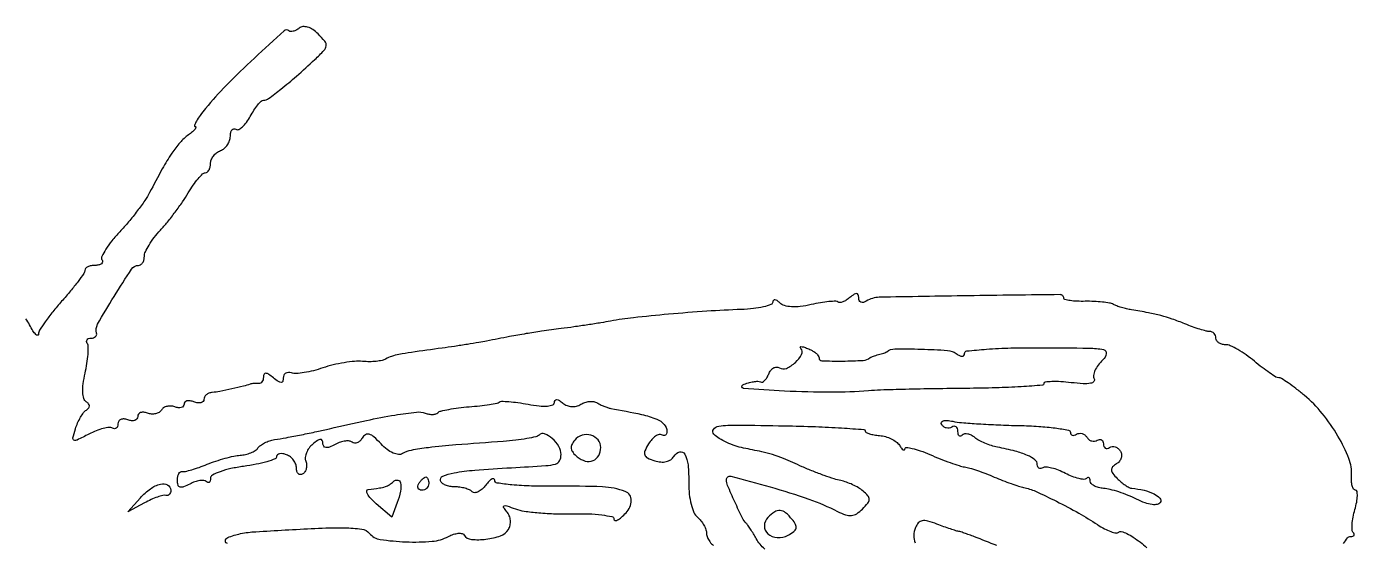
# Model space of a CAD drawing. Extents: x 0 to 373, y 0 to 289.
# Drawn here: x 172.2 to 373.4, y 153.1 to 231.1 of the extents above; entities that cross this region are included whole.
import ezdxf

# ---------------------------------------------------------------- set-up
doc = ezdxf.new("R2010")
doc.units = 0

msp = doc.modelspace()

# ---------------------------------------------------------------- linework, layer by layer
for points in [[(371.293945, 152.917245, -0.031568), (371.914094, 153.784589, -0.225447), (372.367555, 154, 0.061644), (372.697411, 154.040823, 0.184079), (372.88065, 154.168986, 0.247509), (372.901533, 154.356182, 0.103173), (372.75806, 154.575273, -0.187882), (372.583992, 154.971466, -0.029429), (372.598171, 155.840698, -0.029279), (372.742417, 156.913196, -0.02177), (373.021588, 158.075273, 0.022836), (373.288513, 159.19689, 0.040544), (373.389838, 160.140861, 0.054197), (373.335092, 160.803731, 0.359403), (373.097313, 161, -0.261674), (372.816323, 161.157865, -0.070166), (372.605976, 161.645894, -0.052303), (372.489611, 162.356374, -0.032855), (372.496227, 163.198787, 0.112449), (372.105866, 165.774342, 0.039196), (370.455126, 169.167955, 0.038081), (368.07746, 172.590193, 0.047092), (365.355644, 175.355647, 0.010338), (364.099394, 176.368542, 0.014183), (362.926002, 177.223221, 0.01086), (361.924811, 177.878368, 0.140341), (361.5, 178, -0.138261), (361.079281, 178.118605, -0.011719), (360.124898, 178.734375, -0.014837), (359.007487, 179.542445, -0.010933), (357.817631, 180.5, 0.021493), (356.575726, 181.456957, 0.02408), (355.301218, 182.265625, 0.024333), (354.161041, 182.842776, 0.105371), (353.423275, 183, -0.068522), (352.879271, 183.074904, -0.084906), (352.418087, 183.29375, -0.099844), (352.10971, 183.618661, -0.14099), (352, 184, 0.092371), (351.928869, 184.381743, 0.096126), (351.725373, 184.70625, 0.099347), (351.421804, 184.923422, 0.106131), (351.0651, 185, -0.063382), (350.537495, 185.067151, -0.011268), (349.577891, 185.33865, -0.012026), (348.461424, 185.711496, -0.010583), (347.3151, 186.152851, 0.012925), (345.392152, 186.882897, 0.019813), (343.68838, 187.405032, 0.017427), (341.797718, 187.833582, 0.007498), (339.25, 188.27893, -0.017981), (338.506699, 188.424981, -0.014525), (337.720313, 188.633356, -0.014772), (337.005241, 188.868431, -0.036222), (336.5, 189.093796, 0.07886), (335.913592, 189.297665, 0.016702), (334.839063, 189.453246, 0.017094), (333.567572, 189.550329, 0.015496), (332.25, 189.564866, -0.014936), (331.00404, 189.577219, -0.024585), (329.954687, 189.670799, -0.021757), (329.159128, 189.81689, -0.349714), (329, 190.016578, 0.417384), (328.431787, 190.57868, 0.000842), (314.566848, 190.405384, 0.001599), (301.109423, 190.171445, 0.134043), (299.150788, 189.593192, -0.079371), (298.710892, 189.409709, -0.15745), (298.338044, 189.437943, -0.184575), (298.090682, 189.669755, -0.113686), (298, 190.063428, 0.074347), (297.925744, 190.560054, 0.3158), (297.701704, 190.734715, 0.163387), (297.316551, 190.626662, 0.023829), (296.657991, 190.131121, -0.033332), (296.112187, 189.736432, -0.048863), (295.582102, 189.472616, -0.060788), (295.140988, 189.363395, -0.230637), (294.879916, 189.453417, 0.208063), (294.540052, 189.587246, 0.014788), (293.501325, 189.519925, 0.018872), (292.227227, 189.350715, 0.013014), (290.799189, 189.067478, -0.024605), (289.170962, 188.783578, -0.044387), (287.81844, 188.736612, -0.056862), (286.769449, 188.914096, -0.126719), (286.077263, 189.322737, 0.042767), (285.662878, 189.67171, 0.124854), (285.316446, 189.804491, 0.256703), (285.094002, 189.714361, 0.1725), (285, 189.45, -0.313879), (284.735394, 189.070018, -0.03065), (283.604688, 188.728964, -0.03016), (282.070618, 188.46347, -0.018797), (280.25, 188.329453, 0.007657), (275.045794, 188.062747, 0.005557), (269.262175, 187.612852, 0.005377), (263.939557, 187.081499, 0.01837), (260.497573, 186.57189, -0.005881), (259.034154, 186.317726, -0.002467), (257.058662, 186.008508, -0.00244), (254.942302, 185.698486, -0.003169), (253, 185.436183, 0.003286), (250.064472, 185.039049, 0.006265), (247.711218, 184.674789, 0.005642), (245.213016, 184.226939, 0.002164), (241.75, 183.550167, -0.007769), (240.585351, 183.336086, -0.002452), (238.839063, 183.051861, -0.002448), (236.887863, 182.753879, -0.002715), (235, 182.485486, 0.001223), (230.370464, 181.841399, 0.012851), (228.483923, 181.524577, 0.032346), (227.372062, 181.232658, 0.052334), (226.482419, 180.828952, -0.083018), (225.938669, 180.621228, -0.02453), (225.054211, 180.48737, -0.023888), (224.029173, 180.432593, -0.023641), (223, 180.475485, 0.043607), (221.795368, 180.477613, 0.018991), (220.20625, 180.280563, 0.018623), (218.52321, 179.941864, 0.023587), (217, 179.49891, -0.020063), (215.568368, 179.071627, -0.02252), (214.160937, 178.779155, -0.022536), (212.952065, 178.639773, -0.101252), (212.25, 178.733051, 0.090788), (211.772935, 178.806531, 0.132034), (211.367187, 178.685095, 0.142583), (211.097589, 178.386364, 0.113212), (211, 177.960889, -0.077867), (210.919253, 177.445542, -0.333061), (210.680888, 177.276468, -0.148613), (210.260917, 177.416171, -0.019133), (209.5, 178, 0.024942), (208.808783, 178.51771, 0.128583), (208.361364, 178.674576, 0.300026), (208.101643, 178.532179, 0.122183), (208, 178.122445, -0.06625), (207.944061, 177.702112, -0.094521), (207.779687, 177.364504, -0.118556), (207.535518, 177.16166, -0.154667), (207.25, 177.118421, 0.030507), (206.9262, 177.149473, 0.02394), (206.573438, 177.144795, 0.024504), (206.244774, 177.108451, 0.053202), (206, 177.04191, -0.031847), (204.996664, 176.722652, -0.006871), (203.221967, 176.305896, -0.007238), (201.42154, 175.936363, -0.025436), (200.25, 175.774732, 0.07207), (199.772322, 175.662822, 0.081148), (199.367188, 175.422191, 0.091307), (199.095437, 175.093455, 0.127858), (199, 174.726345, -0.19079), (198.877347, 174.416611, -0.145561), (198.559375, 174.231326, -0.097465), (198.074454, 174.209878, -0.054126), (197.5, 174.361626, 0.053929), (196.925537, 174.513619, 0.097172), (196.440625, 174.492835, 0.145365), (196.122669, 174.308551, 0.191493), (196, 174, -0.176938), (195.886023, 173.688001, -0.148959), (195.589088, 173.495763, -0.103448), (195.136676, 173.462838, -0.058289), (194.601151, 173.599558, 0.074993), (194.019041, 173.727716, 0.075783), (193.427218, 173.677719, 0.081877), (192.91675, 173.462531, 0.114215), (192.569126, 173.111848, -0.119365), (192.216339, 172.763118, -0.081667), (191.690728, 172.553768, -0.0744), (191.076495, 172.512221, -0.071476), (190.467975, 172.650663, 0.06449), (189.906301, 172.78669, 0.111602), (189.431218, 172.732545, 0.151805), (189.11875, 172.501318, 0.159434), (189, 172.138374, -0.163532), (188.878421, 171.776585, -0.151303), (188.559375, 171.547812, -0.109632), (188.07401, 171.497466, -0.062927), (187.5, 171.638374, 0.069008), (186.926317, 171.771857, 0.116977), (186.440625, 171.70238, 0.152575), (186.120613, 171.444764, 0.148627), (186, 171.047972, -0.07425), (185.939028, 170.639653, -0.150879), (185.758626, 170.373658, -0.18777), (185.490782, 170.289593, -0.122223), (185.1783, 170.389805, 0.169286), (184.689687, 170.498136, 0.033428), (183.794145, 170.331434, 0.031979), (182.728086, 169.984287, 0.024964), (181.620161, 169.477962, -0.006672), (179.842007, 168.585354, -0.209364), (179.362541, 168.566585, -0.375665), (179.191789, 168.895814, -0.015545), (179.576642, 170.27914, -0.028567), (179.913444, 171.175147, -0.028174), (180.351537, 172.031216, -0.029361), (180.820361, 172.734394, -0.088379), (181.241544, 173.125, 0.075048), (181.589861, 173.431279, 0.183094), (181.701238, 173.748618, 0.178881), (181.575219, 174.065366, 0.071257), (181.210872, 174.369674, -0.189692), (180.841487, 174.863429, -0.057178), (180.695856, 175.806987, -0.043089), (180.75678, 177.096205, -0.022123), (181.042733, 178.689474, 0.016134), (181.32588, 180.16525, 0.020668), (181.485927, 181.539216, 0.019037), (181.5275, 182.67568, 0.138901), (181.379607, 183.1948, -0.110142), (181.273149, 183.50142, -0.182903), (181.339234, 183.763473, -0.160259), (181.573663, 183.939529, -0.081763), (181.940983, 184, 0.071847), (182.329204, 184.056074, 0.111425), (182.623632, 184.220313, 0.139284), (182.777995, 184.464757, 0.144629), (182.777765, 184.75, -0.204087), (182.933135, 186.100131, -0.008779), (185.421471, 190.300928, -0.007901), (188.068736, 194.448059, -0.251847), (189.095022, 195, 0.147837), (189.440138, 195.104322, 0.098949), (189.734163, 195.397731, 0.082548), (189.932394, 195.836351, 0.065028), (190, 196.353977, -0.110688), (190.154788, 197.044618, -0.026884), (190.71323, 198.079812, -0.026261), (191.498646, 199.225445, -0.023484), (192.428018, 200.327829, 0.016584), (193.487533, 201.549966, 0.009932), (194.66791, 203.067047, 0.009939), (195.783881, 204.625362, 0.01701), (196.643625, 205.973852, -0.017898), (197.385509, 207.132933, -0.024829), (198.136526, 208.111069, -0.02304), (198.812114, 208.835507, -0.196005), (199.215608, 209, 0.172778), (199.514902, 209.106606, 0.093673), (199.769585, 209.409197, 0.074044), (199.941898, 209.860107, 0.054354), (200, 210.393011, -0.096313), (200.111903, 210.968559, -0.06686), (200.440625, 211.545909, -0.064359), (200.926569, 212.037471, -0.074185), (201.5, 212.361626, 0.083908), (202.073419, 212.70056, 0.066059), (202.559375, 213.235327, 0.066241), (202.887878, 213.876624, 0.085485), (203, 214.527632, -0.053283), (203.061127, 215.099619, -0.115515), (203.249478, 215.496668, -0.188117), (203.527797, 215.658232, -0.17878), (203.849286, 215.593146, 0.254608), (204.270114, 215.569997, 0.071701), (204.836754, 215.946794, 0.053487), (205.45092, 216.627655, 0.033931), (206.018266, 217.534129, -0.01992), (206.573185, 218.478557, -0.027464), (207.149465, 219.275651, -0.026694), (207.676931, 219.860012, -0.198328), (208.01597, 220, 0.158663), (208.772666, 220.24632, 0.010115), (210.652141, 221.67402, 0.012913), (212.983944, 223.620948, 0.006808), (215.781986, 226.150935, 0.015483), (217.153872, 227.507305, 0.159139), (217.49221, 228.217683, 0.206056), (217.298157, 228.898768, 0.028477), (216.281986, 230.009596, 0.04519), (215.477705, 230.66347, 0.074491), (214.687898, 231.038763, 0.096732), (213.9799, 231.111241, 0.145812), (213.407991, 230.882527, -0.043693), (212.956478, 230.584974, -0.059271), (212.502861, 230.405396, -0.073949), (212.114811, 230.362177, -0.189388), (211.860156, 230.473177, 0.399903), (211.140509, 230.49085, 0.003366), (206.652223, 226.367684, 0.010902), (202.368005, 222.200426, 0.022732), (199.256613, 218.737491, 0.014093), (198.44376, 217.686537, 0.028132), (197.873298, 216.804138, 0.038547), (197.576828, 216.175374, 0.525176), (197.697743, 216, -0.474009), (197.793809, 215.882535, -0.123478), (197.672182, 215.62781, -0.044481), (197.269106, 215.22043, -0.01761), (196.649491, 214.732969, 0.055657), (195.404522, 213.590318, 0.03145), (194.156537, 211.962729, 0.021456), (192.710593, 209.595646, 0.007101), (190.789594, 206.005014, -0.031373), (190.074599, 204.811631, -0.011924), (188.936508, 203.238692, -0.011754), (187.614851, 201.583116, -0.014096), (186.292135, 200.091347, 0.018982), (185.100581, 198.720763, 0.028447), (184.178414, 197.43123, 0.027544), (183.575479, 196.350406, 0.2573), (183.601152, 195.836333, -0.177689), (183.665947, 195.519728, -0.188352), (183.508239, 195.245673, -0.116075), (183.119519, 195.060216, -0.053562), (182.559017, 195, 0.046139), (181.96224, 194.944813, 0.066038), (181.457732, 194.779687, 0.086058), (181.117037, 194.53652, 0.197035), (180.999218, 194.25, -0.152851), (180.855213, 193.791623, -0.008553), (179.97077, 192.565389, -0.012526), (178.839843, 191.129119, -0.008801), (177.499218, 189.568347, 0.0123), (176.157978, 187.984576, 0.01637), (175.023565, 186.47779, 0.013653), (174.166332, 185.184359, 0.136893), (173.985258, 184.568347, -0.419428), (173.842932, 184.432336, -0.2001), (173.587975, 184.548202, -0.049479), (173.162112, 185.107949, -0.016664), (172.653505, 186, 0.038238), (172.063437, 186.938462, 0.049366)], [(202.583333, 152.923489, -0.408445), (202.247337, 153.312825, -0.283949), (202.608388, 153.821921, -0.050158), (204.552141, 154.423953, -0.034842), (206.833239, 154.723266, -0.002493), (215.768837, 155.222642, -0.016431), (220.246449, 155.303167, -0.029866), (222.873642, 155.106835, -0.188114), (224.027022, 154.46744, 0.184857), (225.662936, 153.547034, 0.026815), (229.537851, 153.184531, 0.030118), (233.516812, 153.266333, 0.103018), (235.986619, 153.992839, -0.041077), (236.746716, 154.322559, -0.058435), (237.466075, 154.476219, -0.074714), (238.040849, 154.44432, -0.206), (238.366206, 154.216482, 0.2357), (239.442524, 153.550245, 0.053872), (241.647767, 153.586238, 0.0537), (243.862842, 154.107823, 0.171314), (245.028828, 155.046645, 0.08278), (245.294875, 155.696848, 0.07764), (245.343834, 156.413213, 0.076264), (245.171254, 157.121611, 0.075525), (244.793917, 157.748315, -0.030412), (244.314459, 158.40326, -0.492983), (244.394184, 158.625158, -0.159738), (244.816885, 158.622214, -0.008507), (246.101119, 158.166811, 0.054398), (247.425425, 157.82993, 0.013835), (249.631266, 157.580182, 0.013939), (252.181261, 157.434171, 0.013703), (254.75, 157.429247, -0.014296), (257.165545, 157.421754, -0.024299), (259.179035, 157.259761, -0.021664), (260.69706, 156.995756, -0.352411), (261, 156.619325, 0.381489), (261.167875, 156.43132, 0.149322), (261.539383, 156.500247, 0.058629), (262.130083, 156.901791, 0.023716), (262.836198, 157.575035, 0.186724), (263.610517, 159.444902, 0.316971), (262.70802, 160.791358, 0.081686), (259.273986, 161.499574, 0.012817), (252.342286, 161.601758, -0.008611), (248.52451, 161.625924, -0.017996), (245.558158, 161.802749, -0.014057), (243.341956, 162.078165, -0.361479), (242.967992, 162.5, 0.286401), (242.829596, 162.706941, 0.234708), (242.558785, 162.696753, 0.078733), (242.128708, 162.365846, 0.027102), (241.61932, 161.765544, -0.045907), (241.060712, 161.155255, -0.071528), (240.471327, 160.75633, -0.099401), (239.945338, 160.619749, -0.212239), (239.560765, 160.765544, 0.092297), (239.144888, 161.04797, 0.035101), (238.481826, 161.284253, 0.03329), (237.707074, 161.445821, 0.034774), (236.929008, 161.5, -0.045547), (236.185867, 161.567837, -0.054935), (235.514874, 161.769404, -0.064304), (235.009326, 162.065624, -0.157963), (234.769365, 162.417119, -0.384003), (235.10683, 163.120014, -0.051811), (236.817573, 163.623785, -0.026435), (239.939085, 164.031864, -0.005392), (245.5, 164.401389, 0.002068), (250.696977, 164.71204, 0.048486), (252.151151, 164.947813, 0.210389), (252.768558, 165.439335, 0.121519), (253, 166.377555, 0.134243), (252.661056, 167.617232, 0.077181), (251.67104, 168.82206, 0.09167), (250.516106, 169.523934, 0.295324), (249.677603, 169.34427, -0.140312), (249.196462, 169.077287, -0.012485), (247.825675, 168.795384, -0.01552), (246.143006, 168.54655, -0.011481), (244.269613, 168.372166, 0.002244), (237.08941, 167.83738, 0.010438), (232.955294, 167.423809, 0.015496), (230.328457, 167.022577, 0.09302), (229.044182, 166.527306, -0.170913), (228.424182, 166.391901, -0.075062), (227.604088, 166.621854, -0.059291), (226.690572, 167.171514, -0.040187), (225.793058, 167.991751, 0.021183), (224.718077, 169.051819, 0.109623), (223.997244, 169.462322, 0.21797), (223.432671, 169.388557, 0.115022), (222.924021, 168.877063, -0.060323), (222.56136, 168.423118, -0.09453), (222.146763, 168.146889, -0.12699), (221.748692, 168.088114, -0.171492), (221.42289, 168.243777, 0.168471), (221.026829, 168.435873, 0.06011), (220.389627, 168.434412, 0.051227), (219.634153, 168.261716, 0.041098), (218.868517, 167.929632, -0.026435), (217.993825, 167.519403, -0.118004), (217.437564, 167.4349, -0.244325), (217.122579, 167.633884, -0.132801), (217, 168.087261, 0.112488), (216.900138, 168.525523, 0.310281), (216.639232, 168.675254, 0.130848), (216.185114, 168.514135, 0.022896), (215.454491, 167.962231, 0.061498), (214.900983, 167.374279, 0.062428), (214.510389, 166.672198, 0.068748), (214.33359, 165.96723, 0.119274), (214.410817, 165.371811, -0.074879), (214.530743, 164.827674, -0.075741), (214.484317, 164.274586, -0.081873), (214.283617, 163.79765, -0.114375), (213.956326, 163.473008, -0.134179), (213.593088, 163.365874, -0.190514), (213.280921, 163.482118, -0.142223), (213.070299, 163.821629, -0.068283), (213, 164.333994, 0.092821), (212.888001, 164.932106, 0.066775), (212.559375, 165.528573, 0.064983), (212.07342, 166.033038, 0.077126), (211.5, 166.361626, 0.04781), (210.925261, 166.521222, 0.087635), (210.440625, 166.52146, 0.137479), (210.122855, 166.368908, 0.215751), (210, 166.097446, -0.307396), (209.753988, 165.735104, -0.021469), (208.53125, 165.309511, -0.024545), (206.916414, 164.909304, -0.015494), (205, 164.594388, 0.020926), (203.084048, 164.258139, 0.032307), (201.46875, 163.79336, 0.033854), (200.290607, 163.277881, 0.279633), (200, 162.798891, -0.056574), (199.955665, 162.408317, -0.170192), (199.814502, 162.184756, -0.254576), (199.608519, 162.149, -0.115183), (199.368517, 162.29815, 0.178012), (198.995124, 162.470782, 0.056832), (198.373655, 162.450384, 0.048477), (197.630162, 162.26589, 0.03784), (196.868517, 161.929632, -0.027356), (195.922594, 161.488119, -0.166759), (195.391435, 161.460728, -0.261944), (195.09453, 161.761176, -0.066872), (195, 162.464816, -0.047498), (195.054848, 163.040885, -0.077629), (195.220313, 163.501605, -0.111872), (195.46458, 163.778675, -0.212486), (195.75, 163.838518, 0.109605), (196.203145, 163.841358, 0.013706), (197.160937, 164.087978, 0.015601), (198.296357, 164.452462, 0.012352), (199.5, 164.914503, -0.017132), (200.795189, 165.397535, -0.014121), (202.20625, 165.825488, -0.014357), (203.524776, 166.144684, -0.036483), (204.5, 166.278009, 0.04197), (205.314764, 166.398506, 0.040332), (206.109326, 166.654201, 0.043135), (206.771519, 166.997414, 0.101737), (207.170045, 167.381671, -0.087047), (207.55679, 167.776937, -0.038988), (208.180813, 168.154994, -0.037056), (208.920335, 168.461303, -0.041433), (209.670045, 168.641428, 0.007302), (211.443557, 168.941437, 0.003353), (213.746319, 169.381639, 0.003362), (216.08696, 169.861749, 0.006039), (218, 170.29178, -0.005613), (223.580298, 171.551162, -0.012237), (227.891539, 172.363617, -0.011439), (231.144472, 172.81843, -0.1212), (232.463267, 172.652469, 0.048704), (233.019725, 172.499018, 0.05217), (233.58248, 172.460974, 0.058321), (234.068639, 172.536069, 0.129627), (234.389963, 172.723296, -0.137171), (234.825299, 172.968384, -0.013298), (236.020175, 173.227467, -0.016092), (237.488346, 173.456495, -0.012048), (239.117438, 173.617438, 0.008222), (240.733207, 173.764591, 0.011772), (242.15953, 173.952238, 0.007757), (243.334972, 174.153848, 0.15114), (243.657095, 174.323761, -0.207033), (243.978691, 174.451131, -0.010973), (245.104908, 174.391226, -0.015756), (246.476372, 174.244476, -0.01069), (248.027385, 173.994992, 0.018621), (249.677759, 173.756311, 0.043071), (250.928742, 173.730912, 0.066436), (251.741393, 173.894346, 0.320232), (252, 174.256719, -0.153078), (252.100016, 174.575744, -0.261522), (252.344225, 174.694197, -0.124235), (252.744867, 174.567106, -0.0346), (253.283538, 174.179647, 0.077142), (253.90465, 173.808393, 0.078951), (254.604126, 173.646686, 0.078954), (255.319248, 173.709754, 0.07716), (255.985793, 173.991219, -0.060564), (256.606291, 174.277744, -0.055628), (257.295536, 174.4178, -0.05939), (257.946866, 174.398704, -0.103207), (258.452254, 174.212137, 0.025179), (258.92639, 173.947563, 0.017464), (259.485975, 173.695177, 0.017656), (260.041816, 173.49009, 0.034324), (260.5, 173.37332, -0.006861), (265.179956, 172.450721, -0.045374), (267.455612, 171.749143, -0.1118), (268.586612, 170.954597, -0.186029), (269, 169.881966, -0.08731), (268.939396, 169.537551, -0.166174), (268.765044, 169.320927, -0.178734), (268.504998, 169.265492, -0.102828), (268.200151, 169.3763, 0.216232), (267.807474, 169.426706, 0.078463), (267.290954, 169.174103, 0.059795), (266.735579, 168.67619, 0.040573), (266.228202, 167.993801, 0.035111), (265.678322, 166.958032, 0.194058), (265.656974, 166.339632, 0.195438), (266.070442, 165.882103, 0.035665), (267.152896, 165.451473, 0.054547), (268.076028, 165.265934, 0.078325), (268.906817, 165.321657, 0.091193), (269.585872, 165.612917, 0.107955), (270.070473, 166.114027, -0.183292), (270.93689, 166.779078, -0.355076), (271.694807, 166.467287, -0.102097), (272.198091, 164.808934, -0.026442), (272.305517, 162.004657, 0.031448), (272.383578, 160.389478, 0.035374), (272.664785, 158.860506, 0.03829), (273.092651, 157.607871, 0.118648), (273.623844, 156.897219, -0.050399), (274.150413, 156.362115, -0.042107), (274.595754, 155.700544, -0.043925), (274.900689, 155.018672, -0.083375), (275, 154.427245, 0.103754), (275.120879, 153.850986, 0.055139), (275.487082, 153.216856, 0.051441), (276.023932, 152.624949, 0.055341)], [(283.802844, 152.096563, -0.092482), (282.5, 153.683003, 0.009337), (282.078975, 154.415293, 0.01006), (281.640896, 155.113132, 0.00965), (281.241982, 155.69622, 0.046544), (280.979646, 156, -0.088874), (280.416802, 156.775107, -0.006202), (279.270024, 159.22131, -0.005724), (278.175077, 161.7097, -0.101112), (278, 162.56661, -0.489736), (278.683915, 163.09739, -0.006596), (284.593162, 161.500025, -0.014986), (290.473855, 159.634627, -0.033585), (294.779512, 157.792457, 0.03512), (296.010449, 157.270261, 0.106679), (296.908267, 157.163415, 0.121237), (297.702524, 157.440269, 0.052223), (298.5797, 158.151129, 0.027661), (299.374237, 159.038799, 0.163472), (299.585586, 159.616524, 0.189182), (299.390106, 160.156543, 0.039223), (298.652217, 160.873671, 0.039902), (297.959508, 161.360878, 0.023936), (297.069362, 161.830353, 0.02388), (296.132928, 162.214976, 0.037948), (295.297361, 162.442733, -0.030407), (294.306188, 162.696929, -0.008516), (292.791816, 163.213738, -0.008557), (291.095682, 163.858023, -0.008907), (289.445333, 164.551792, 0.004565), (286.612112, 165.771869, 0.022485), (284.979679, 166.372455, 0.023931), (283.344268, 166.807025, 0.005623), (280.569139, 167.371376, -0.034795), (279.335333, 167.698197, -0.027333), (278.051779, 168.215568, -0.028046), (276.907109, 168.831845, -0.058927), (276.115083, 169.456346, -0.359222), (276.043629, 170.200978, -0.217625), (276.844853, 170.690187, -0.032163), (279.6032, 170.842847, -0.002657), (286.795508, 170.73977, -0.004124), (291.474903, 170.609217, -0.00686), (295.414443, 170.412631, -0.001883), (298.792669, 170.18478, -0.393301), (298.999564, 169.962804, 0.280521), (299.132708, 169.744563, 0.040704), (299.634379, 169.535614, 0.036244), (300.332303, 169.364202, 0.023303), (301.160023, 169.262899, -0.050796), (302.047441, 169.104448, -0.044405), (302.927784, 168.766083, -0.046793), (303.672675, 168.31019, -0.090949), (304.14471, 167.800095, 0.025234), (304.46387, 167.34897, 0.084216), (304.731627, 167.106157, 0.294568), (304.897792, 167.106886, 0.248276), (304.984687, 167.26342, -0.435371), (305.209723, 167.464605, -0.034135), (306.097064, 167.321414, -0.029642), (307.310318, 166.962666, -0.016267), (308.75, 166.388811, 0.008467), (310.295703, 165.744577, 0.008863), (311.839063, 165.163234, 0.008588), (313.188107, 164.708172, 0.03838), (314, 164.516843, -0.033491), (314.77426, 164.342345, -0.009731), (315.940625, 163.971185, -0.009735), (317.241403, 163.500755, -0.010262), (318.5, 162.987795, 0.008257), (319.753169, 162.47118, 0.007967), (321.037664, 161.989787, 0.007915), (322.182061, 161.601881, 0.028659), (322.926091, 161.408983, -0.057188), (324.720005, 160.833104, -0.010261), (327.894865, 159.31745, -0.011744), (331.267499, 157.5211, -0.017635), (334.112878, 155.783785, 0.024309), (335.156354, 155.165625, 0.035927), (336.129909, 154.737404, 0.039476), (336.922473, 154.523466, 0.247404), (337.310216, 154.643549, -0.274361), (337.699219, 154.742818, -0.037917), (338.51245, 154.435335, -0.034735), (339.510017, 153.881617, -0.022591), (340.582196, 153.114004, -0.015722), (341.553466, 152.299298, -0.035686)], [(318.884564, 152.629939, -0.001217), (315.5, 153.946009, 0.005193), (314.697584, 154.250701, 0.006343), (313.940625, 154.518321, 0.005379), (313.299963, 154.728064, 0.044094), (313, 154.794355, -0.046096), (312.682017, 154.865961, -0.003683), (311.864054, 155.137922, -0.004959), (310.892217, 155.479808, -0.003783), (309.835078, 155.872603, 0.024088), (308.443325, 156.326344, 0.106771), (307.588553, 156.372763, 0.172462), (307.011994, 156.057751, 0.090944), (306.581834, 155.35266, 0.082242), (306.33192, 154.134146, 0.11205), (306.537553, 153.035282, 0.137225)]]:
    msp.add_lwpolyline(points, format="xyb")
for points in [[(292, 180.995308, 0.405769), (292.415948, 180.567154, 0.009045), (295.56466, 180.533055, 0.0127), (298.655611, 180.63404, 0.154419), (299.75, 181.051573, -0.069257), (299.905723, 181.143359, -0.012467), (300.220312, 181.26515, -0.013236), (300.598819, 181.38973, -0.01163), (301, 181.5, 0.011159), (301.401182, 181.609863, 0.012727), (301.779688, 181.733226, 0.011938), (302.094509, 181.853306, 0.067329), (302.25, 181.942897, -0.162893), (303.470468, 182.366708, -0.009575), (307.450863, 182.33536, -0.010374), (311.403764, 182.146375, -0.140305), (312.75, 181.65906, 0.040029), (313.262131, 181.347822, 0.121565), (313.656596, 181.257901, 0.231701), (313.900727, 181.382889, 0.161957), (314, 181.681331, -0.384478), (314.337769, 182.055655, -0.006582), (317.317842, 182.322828, -0.012825), (320.993375, 182.508972, -0.007415), (325.419762, 182.553775, -0.002124), (332.832939, 182.487381, -0.045262), (335.015505, 182.260309, -0.40944), (335.426044, 181.659493, -0.162111), (334.897588, 180.690387, 0.043028), (334.202196, 179.920576, 0.055913), (333.716381, 179.104459, 0.067702), (333.495796, 178.365348, 0.178977), (333.603431, 177.832645, -0.348687), (333.555766, 177.428626, -0.156115), (333.047779, 177.168908, -0.05467), (331.91516, 177.108073, -0.014859), (330.125605, 177.261069, 0.013922), (328.543622, 177.399302, 0.023448), (327.211538, 177.415859, 0.020301), (326.195681, 177.339472, 0.380168), (325.99878, 177.118811, -0.39257), (325.763569, 176.866401, -0.002687), (322.546714, 176.650193, -0.00821), (318.753805, 176.478195, -0.004936), (314.24878, 176.392484, 0.001716), (309.530588, 176.333115, 0.002029), (305.069954, 176.243569, 0.001769), (301.305385, 176.139387, 0.012856), (299.5, 176.036521, -0.021395), (293.825208, 175.810297, -0.011212), (286.759214, 175.989551, -0.008894), (280.58288, 176.395134, -0.790527), (280.5, 176.945153, -0.024919), (281.313005, 177.226039, -0.029925), (282.102032, 177.40496, -0.031009), (282.769329, 177.472694, -0.140618), (283.145215, 177.380612, 0.228226), (283.437326, 177.359871, 0.096583), (283.776479, 177.577474, 0.068043), (284.112137, 177.999498, 0.042429), (284.388152, 178.569126, -0.070246), (284.692559, 179.117612, -0.100456), (285.108372, 179.484985, -0.123743), (285.567247, 179.615524, -0.147172), (286.000608, 179.499624, 0.248327), (287.063914, 179.428524, 0.079431), (288.433678, 180.32315, 0.088201), (289.37027, 181.535555, 0.327842), (289.232862, 182.433805, -0.207612), (289.161442, 182.614718, -0.401115), (289.263441, 182.714506, -0.0761), (289.657431, 182.658825, -0.018528), (290.280481, 182.445864, -0.037421), (290.938565, 182.135073, -0.046216), (291.494891, 181.747578, -0.053032), (291.880553, 181.345109, -0.166029)], [(322.25, 170.777755, -0.010449), (325.221333, 170.650842, -0.017212), (327.723437, 170.404835, -0.011285), (329.707739, 170.094791, -0.363112), (330, 169.745413, 0.130724), (330.074944, 169.46366, 0.189909), (330.273452, 169.304606, 0.144656), (330.574637, 169.300741, 0.069885), (330.930902, 169.457295, -0.110145), (331.334982, 169.597587, -0.099917), (331.775821, 169.560288, -0.094986), (332.185645, 169.350569, -0.088941), (332.5, 169, 0.088941), (332.814355, 168.649431, 0.094986), (333.224179, 168.439712, 0.099917), (333.665018, 168.402413, 0.110145), (334.069098, 168.542705, -0.09743), (334.424129, 168.676067, -0.174978), (334.726548, 168.620609, -0.170591), (334.928939, 168.382769, -0.092039), (335, 168, 0.092039), (335.071061, 167.617231, 0.170591), (335.273452, 167.379391, 0.174978), (335.575871, 167.323933, 0.09743), (335.930902, 167.457295, -0.120427), (336.339581, 167.589954, -0.10071), (336.793158, 167.532237, -0.091814), (337.222367, 167.291914, -0.081097), (337.559017, 166.904508, -0.11362), (337.72591, 166.412949, -0.100289), (337.6724, 165.873527, -0.093949), (337.405781, 165.368979, -0.086147), (336.965936, 164.978947, 0.06112), (336.377901, 164.50763, 0.210048), (336.209926, 164.059967, 0.153972), (336.407573, 163.535906, 0.02981), (337.087821, 162.769322, 0.022798), (337.68562, 162.223685, 0.024901), (338.313871, 161.751583, 0.025412), (338.887168, 161.404941, 0.101371), (339.278548, 161.287737, -0.035742), (341.135051, 160.987439, -0.057219), (342.643742, 160.443328, -0.08909), (343.527083, 159.788171, -0.339317), (343.591713, 159.148394, -0.210777), (343.137808, 158.836694, -0.081002), (342.356143, 158.81744, -0.055071), (341.300464, 159.083689, -0.02642), (340.017288, 159.641262, 0.020012), (338.733572, 160.218731, 0.016684), (337.32813, 160.730704, 0.017008), (336.009249, 161.112754, 0.043217), (335.026191, 161.27298, -0.044639), (334.250702, 161.401635, -0.061632), (333.595194, 161.660971, -0.078044), (333.150133, 162.003265, -0.192168), (333, 162.379471, 0.062009), (332.95947, 162.705023, 0.185016), (332.83236, 162.885496, 0.246948), (332.646686, 162.905454, 0.102423), (332.429311, 162.762644, -0.222854), (332.047636, 162.62468, -0.037421), (331.260276, 162.756993, -0.034799), (330.29138, 163.068283, -0.024541), (329.251011, 163.544799, 0.026179), (328.192424, 164.025471, 0.033085), (327.168012, 164.351068, 0.034978), (326.304515, 164.500775, 0.16531), (325.8217, 164.389805, -0.098057), (325.508342, 164.27254, -0.175447), (325.241374, 164.322435, -0.170078), (325.062668, 164.533852, -0.091457), (325, 164.873595, 0.23164), (324.646237, 165.596228, 0.062191), (323.515807, 166.26782, 0.040505), (321.668938, 166.902244, 0.014917), (318.977857, 167.504264, -0.029747), (318.051611, 167.740507, -0.02286), (317.072636, 168.103325, -0.023343), (316.185827, 168.52876, -0.049726), (315.555962, 168.953555, 0.055064), (315.032835, 169.29832, 0.070015), (314.486941, 169.487067, 0.085207), (314.002991, 169.498242, 0.16099), (313.657991, 169.324657, -0.122915), (313.408224, 169.17467, -0.257487), (313.193285, 169.219996, -0.162272), (313.045964, 169.467333, -0.053916), (313, 169.89235, 0.081648), (312.930102, 170.317541, 0.160128), (312.726548, 170.588987, 0.182985), (312.423579, 170.66565, 0.110306), (312.069098, 170.542705, -0.10267), (311.668318, 170.396885, -0.098728), (311.23663, 170.419565, -0.097049), (310.840748, 170.607295, -0.095521), (310.542388, 170.931414, -0.237527), (310.513522, 171.26175, -0.231007), (310.761736, 171.487256, -0.091837), (311.355549, 171.54701, -0.03065), (312.22329, 171.421052, 0.0302), (313.553949, 171.226673, 0.00515), (316.107779, 171.036393, 0.005603), (319.115939, 170.877217, 0.004968)], [(255.060782, 168.573238, 0.06636), (254.632527, 167.890461, 0.145551), (254.548116, 167.285342, 0.132173), (254.807717, 166.693391, 0.050532), (255.443864, 166.046589, 0.106767), (256.660785, 165.413052, 0.162314), (257.840801, 165.47749, 0.175088), (258.685412, 166.222821, 0.125934), (259, 167.452028, 0.173902), (258.586601, 168.604682, 0.152358), (257.511381, 169.30865, 0.142148), (256.166024, 169.301776, 0.148722)], [(233, 162, -0.105053), (232.918938, 161.618444, -0.099167), (232.688914, 161.29375, -0.09642), (232.345238, 161.076123, -0.093332), (231.940983, 161, -0.108972), (231.586039, 161.078288, -0.182303), (231.3746, 161.29375, -0.161196), (231.343488, 161.6179, -0.082592), (231.5, 162, -0.029505), (231.768994, 162.382774, -0.035638), (232.066025, 162.70625, -0.038439), (232.34829, 162.934461, -0.151918), (232.559017, 163, -0.210953), (232.727648, 162.92554, -0.081139), (232.870461, 162.70625, -0.061769), (232.967655, 162.382849, -0.042167)], [(194, 161, -0.07654), (193.943621, 160.633859, -0.114349), (193.779687, 160.356158, -0.137301), (193.535385, 160.210737, -0.135841), (193.25, 160.212452, 0.13354), (192.814266, 160.217039, 0.020975), (191.985938, 159.963595, 0.022041), (191.012158, 159.571327, 0.017646), (190, 159.066943), (187.5, 157.708982), (189.404988, 159.854491, -0.056226), (190.90763, 161.205672, -0.094209), (192.445095, 161.914842, -0.183719), (193.524565, 161.785697, -0.279004)], [(228.238291, 159.115124), (227.41946, 156.901614), (225.05672, 158.950807, -0.025735), (224.228674, 159.747191, -0.061498), (223.726732, 160.434768, -0.145732), (223.624757, 160.894415, -0.362678), (223.84699, 161.125, 0.007348), (225.545155, 161.334391, 0.041422), (226.4359, 161.533743, 0.070725), (227.051957, 161.826928, 0.050041), (227.645833, 162.3125, -0.234699), (228.306148, 162.534511, -0.323327), (228.743298, 162.117234, -0.097018), (228.730173, 160.832293, -0.037685)], [(284.27621, 156.87621, 0.194057), (283.737296, 155.608801, 0.219161), (284.264385, 154.405304, 0.169452), (285.688461, 153.81863, 0.136609), (287.314567, 154.176241, 0.039424), (288.185055, 154.730297, 0.168763), (288.522774, 155.233823, 0.188447), (288.456422, 155.802741, 0.051068), (287.942122, 156.569739, 0.042408), (286.944299, 157.583472, 0.157569), (286.127847, 157.924794, 0.168571), (285.300498, 157.713013, 0.050243)]]:
    msp.add_lwpolyline(points, format="xyb", close=True)

doc.saveas('drawing.dxf')
